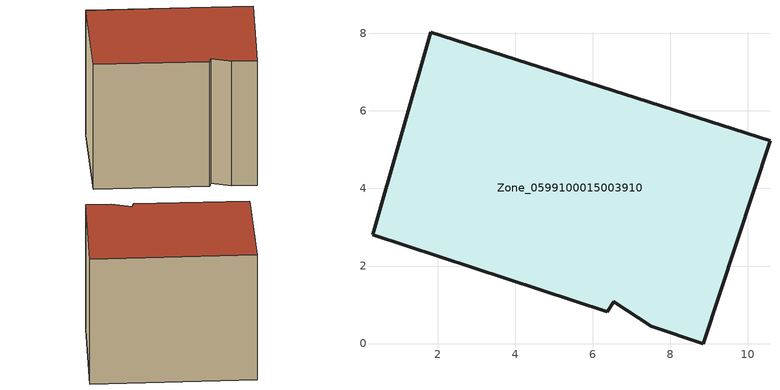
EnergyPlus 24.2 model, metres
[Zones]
Zone_0599100015003910
 floor ground (C_G): 1.82,8.02 10.57,5.23 8.85,0 7.51,0.44 6.54,1.07 6.38,0.81 0.32,2.81 z0.9
 wall outside (C_F): 6.54,1.07 7.51,0.44 8.85,0 10.57,5.23 1.82,8.02 0.32,2.81 6.38,0.81 6.54,1.07 z0.9:9.04
 roof outside (C_R): 10.57,5.23 1.82,8.02 0.32,2.81 6.38,0.81 6.54,1.07 7.51,0.44 8.85,0 z9.04
[BUILDING]
Pand.0599100015003910: North Axis=0; Terrain=City; Loads Convergence Tolerance Value=0.04; Temperature Convergence Tolerance Value=0.4; Solar Distribution=FullExterior; Maximum Number of Warmup Days=25; Minimum Number of Warmup Days=1
[Site:Location]
Rotterdam.The.Hague.AP_ZH_NLD Design_Conditions: Latitude=51.96; Longitude=4.45; Time Zone=1; Elevation=-4.5
[SITE:GROUNDTEMPERATURE:BUILDINGSURFACE]
18, 18, 18, 18, 18, 18, 18, 18, 18, 18, 18, 18
[MATERIAL] Thermal Absorptance=0.9; Solar Absorptance=0.7; Visible Absorptance=0.7
Name | Roughness | Thickness | Conductivity | Density | Specific Heat
G.TC.1975-1991 | MediumSmooth | 0.15 | 0.288461 | 540 | 1210
F.TC.1975-1991 | Rough | 0.3 | 0.230769 | 1920 | 840
R.TC.1975-1991 | MediumRough | 0.2 | 0.153846 | 1500 | 1000
[CONSTRUCTION]
C_G: G.TC.1975-1991
C_F: F.TC.1975-1991
C_R: R.TC.1975-1991
[ZONE]
Zone_0599100015003910: Type=1; Multiplier=1; Ceiling Height=Autocalculate; Volume=Autocalculate; Floor Area=autocalculate; Part of Total Floor Area=Yes
[ZONEINFILTRATION:DESIGNFLOWRATE]
Infil_Zone_0599100015003910: Zone or ZoneList or Space or SpaceList=Zone_0599100015003910; Schedule=AlwaysOn; Design Flow Rate Calculation Method=Flow/Area; Flow Rate per Floor Area=0.003; Constant Term Coefficient=1; Temperature Term Coefficient=0; Velocity Term Coefficient=0; Velocity Squared Term Coefficient=0
[HVACTEMPLATE:ZONE:IDEALLOADSAIRSYSTEM]
Zone_0599100015003910: Maximum Heating Supply Air Temperature=50; Minimum Cooling Supply Air Temperature=13; Maximum Heating Supply Air Humidity Ratio=0.0156; Minimum Cooling Supply Air Humidity Ratio=0.0077; Heating Limit=NoLimit; Cooling Limit=NoLimit; Dehumidification Control Type=ConstantSensibleHeatRatio; Cooling Sensible Heat Ratio=0.7; Dehumidification Setpoint=60; Humidification Control Type=None; Humidification Setpoint=30; Outdoor Air Method=None; Outdoor Air Flow Rate per Person=0.00944; Outdoor Air Flow Rate per Zone Floor Area=0; Outdoor Air Flow Rate per Zone=0; Demand Controlled Ventilation Type=None; Outdoor Air Economizer Type=NoEconomizer; Heat Recovery Type=None; Sensible Heat Recovery Effectiveness=0.7; Latent Heat Recovery Effectiveness=0.65
[ZONECONTROL:THERMOSTAT]
ThermostatControl_Zone_0599100015003910: Zone or ZoneList=Zone_0599100015003910; Control Type Schedule=DualSetpointControlType; Control 1=Thermostat_Zone_0599100015003910; Temperature Difference Between Cutout And Setpoint=0
[THERMOSTATSETPOINT:DUALSETPOINT]
Thermostat_Zone_0599100015003910: Heating Setpoint Temperature Schedule=HeatingSetpoint_Zone_0599100015003910; Cooling Setpoint Temperature Schedule=CoolingSetpoint_Zone_0599100015003910
[SCHEDULE:COMPACT]
HeatingSetpoint_Zone_0599100015003910: Through: 12/31, For: AllDays, Until: 24:00, 21
CoolingSetpoint_Zone_0599100015003910: Through: 12/31, For: AllDays, Until: 24:00, 24
DualSetpointControlType: Through: 12/31, For: AllDays, Until: 24:00, 4
AlwaysOn: Through: 12/31, For: AllDays, Until: 24:00, 1
